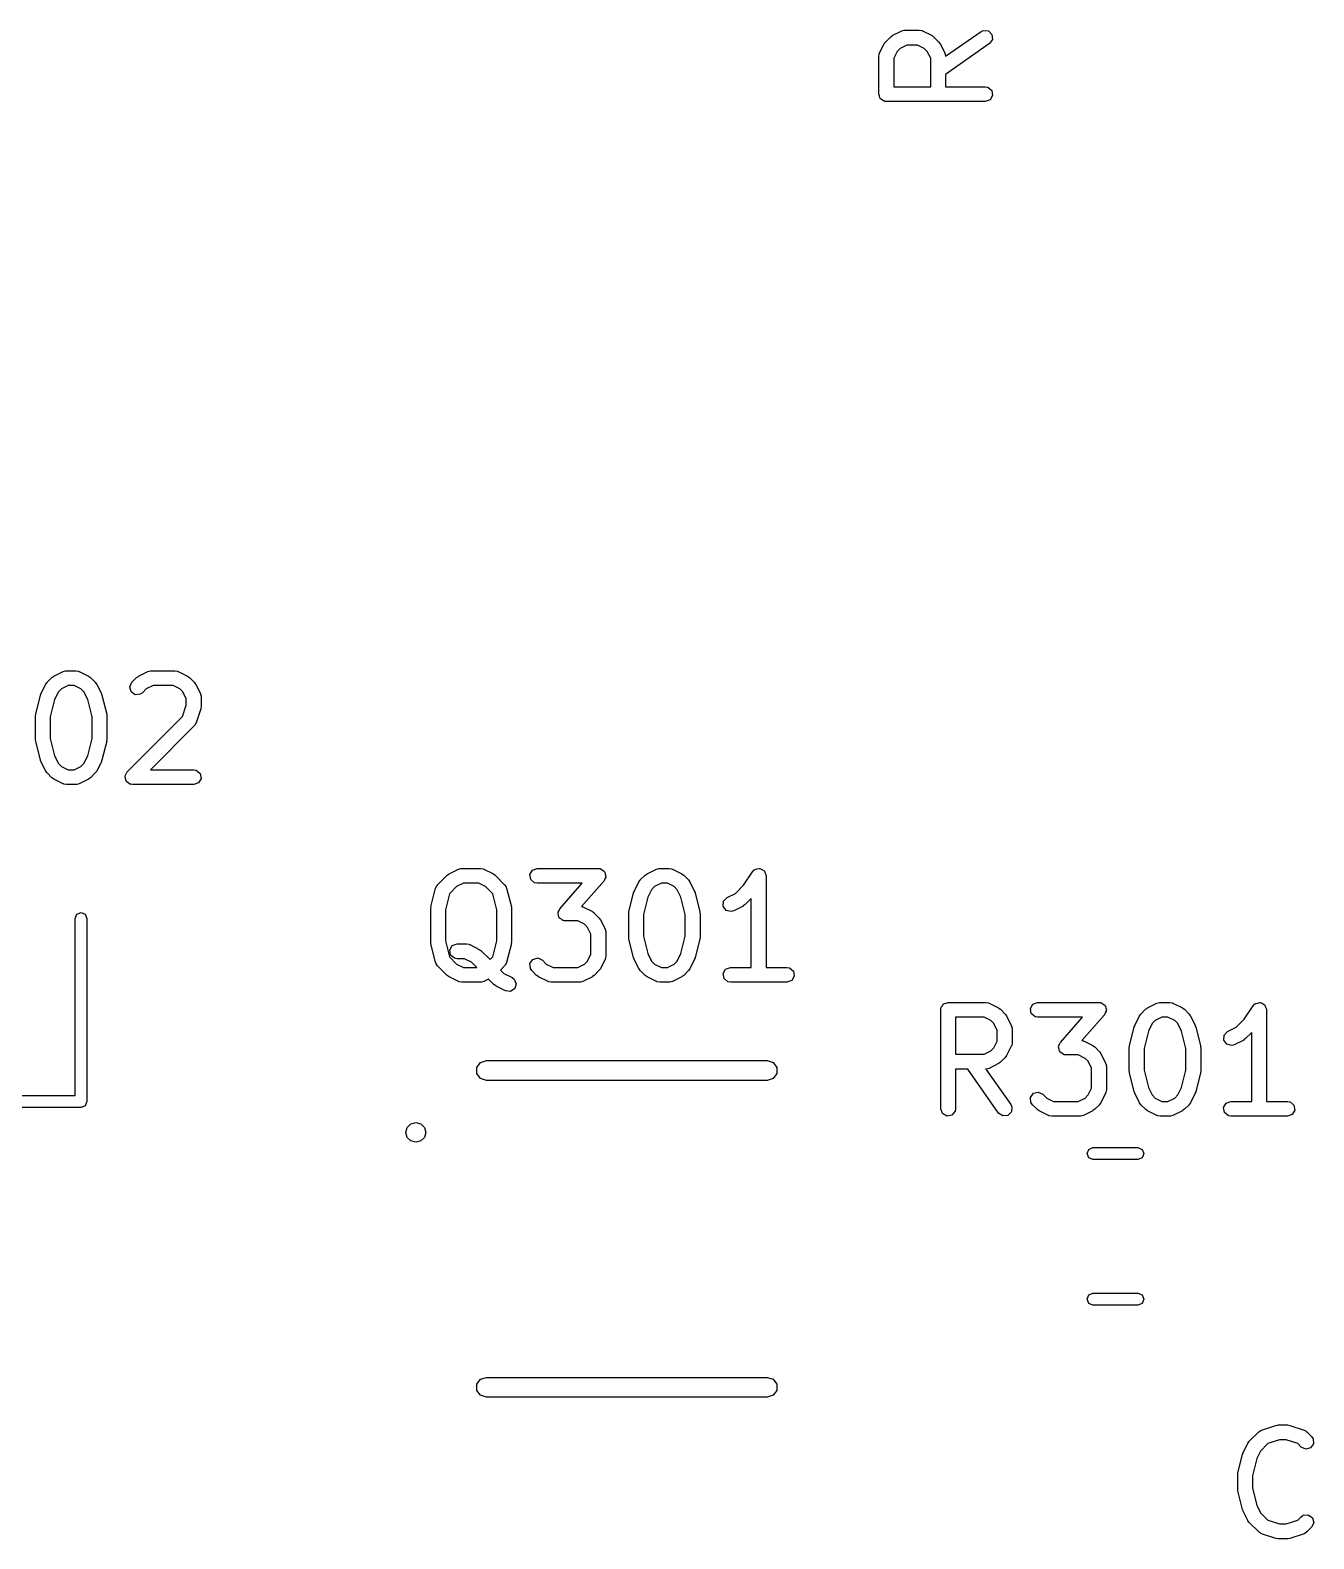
# Model space of a CAD drawing. Extents: x 106.7 to 191.3, y -141.1 to -57.8.
# Drawn here: x 135.25 to 148.22, y -121.8 to -106.56 of the extents above; entities that cross this region are included whole.
import ezdxf

# ---------------------------------------------------------------- set-up
doc = ezdxf.new("R2010")
doc.units = 0
doc.layers.add('BLACK', color=7, linetype='CONTINUOUS')

msp = doc.modelspace()

# ---------------------------------------------------------------- linework, layer by layer
at = {"layer": 'BLACK', "linetype": 'CONTINUOUS'}
for p, q in [((143.879, -106.692), (143.893, -106.674)), ((143.893, -106.673), (143.941, -106.625)), ((143.893, -106.674), (143.893, -106.673)), ((143.941, -106.625), (143.959, -106.612)), ((143.959, -106.612), (143.96, -106.611)), ((143.96, -106.611), (144.056, -106.564)), ((144.056, -106.564), (144.081, -106.556)), ((144.081, -106.556), (144.085, -106.557)), ((144.085, -106.557), (144.089, -106.556)), ((144.089, -106.556), (144.232, -106.556)), ((144.232, -106.556), (144.258, -106.56)), ((144.258, -106.56), (144.261, -106.563)), ((144.261, -106.563), (144.266, -106.564)), ((144.266, -106.564), (144.361, -106.611)), ((144.361, -106.611), (144.379, -106.625)), ((144.379, -106.625), (144.38, -106.625)), ((144.38, -106.625), (144.428, -106.673)), ((144.428, -106.673), (144.441, -106.691)), ((144.497, -106.82), (144.856, -106.569)), ((144.856, -106.569), (144.879, -106.558)), ((144.879, -106.558), (144.93, -106.563)), ((144.93, -106.563), (144.967, -106.599)), ((144.971, -106.65), (144.942, -106.692)), ((144.967, -106.599), (144.971, -106.65)), ((143.824, -106.821), (143.828, -106.795)), ((143.824, -107.202), (143.824, -106.821)), ((143.828, -106.795), (143.831, -106.792)), ((143.831, -106.792), (143.832, -106.788)), ((143.832, -106.788), (143.879, -106.692)), ((144.008, -106.77), (143.974, -106.839)), ((143.974, -106.839), (143.974, -107.127)), ((144.038, -106.74), (144.008, -106.77)), ((144.107, -106.706), (144.038, -106.74)), ((144.214, -106.706), (144.107, -106.706)), ((144.283, -106.74), (144.214, -106.706)), ((144.313, -106.77), (144.283, -106.74)), ((144.348, -106.839), (144.313, -106.77)), ((144.348, -107.127), (144.348, -106.839)), ((144.441, -106.691), (144.442, -106.692)), ((144.442, -106.692), (144.49, -106.788)), ((144.49, -106.788), (144.497, -106.813)), ((144.497, -106.813), (144.496, -106.817)), ((144.496, -106.817), (144.497, -106.82)), ((144.942, -106.692), (144.498, -107.003)), ((143.974, -107.127), (144.348, -107.127)), ((144.498, -107.003), (144.498, -107.127)), ((144.498, -107.127), (144.899, -107.127)), ((144.899, -107.127), (144.924, -107.132)), ((144.924, -107.132), (144.964, -107.165)), ((143.83, -107.22), (143.824, -107.202)), ((143.834, -107.24), (143.83, -107.22)), ((143.839, -107.244), (143.834, -107.24)), ((143.841, -107.25), (143.839, -107.244)), ((143.858, -107.26), (143.841, -107.25)), ((143.873, -107.273), (143.858, -107.26)), ((143.883, -107.274), (143.873, -107.273)), ((143.886, -107.276), (143.883, -107.274)), ((143.889, -107.275), (143.886, -107.276)), ((143.899, -107.277), (143.889, -107.275)), ((144.899, -107.277), (143.899, -107.277)), ((144.947, -107.26), (144.899, -107.277)), ((144.973, -107.215), (144.947, -107.26)), ((144.964, -107.165), (144.973, -107.215)), ((135.469, -113.097), (135.488, -113.084)), ((135.488, -113.084), (135.489, -113.083)), ((135.489, -113.083), (135.584, -113.035)), ((135.584, -113.035), (135.609, -113.028)), ((135.609, -113.028), (135.613, -113.029)), ((135.613, -113.029), (135.617, -113.027)), ((135.617, -113.027), (135.713, -113.027)), ((135.713, -113.027), (135.738, -113.032)), ((135.738, -113.032), (135.742, -113.035)), ((135.742, -113.035), (135.746, -113.035)), ((135.746, -113.035), (135.841, -113.083)), ((135.841, -113.083), (135.86, -113.096)), ((136.326, -113.097), (136.345, -113.084)), ((136.345, -113.084), (136.346, -113.083)), ((136.346, -113.083), (136.441, -113.035)), ((136.441, -113.035), (136.466, -113.028)), ((136.466, -113.028), (136.47, -113.029)), ((136.47, -113.029), (136.475, -113.027)), ((136.475, -113.027), (136.713, -113.027)), ((136.713, -113.027), (136.738, -113.032)), ((136.738, -113.032), (136.742, -113.035)), ((136.742, -113.035), (136.746, -113.035)), ((136.746, -113.035), (136.841, -113.083)), ((136.841, -113.083), (136.86, -113.096)), ((135.36, -113.259), (135.408, -113.164)), ((135.408, -113.164), (135.421, -113.146)), ((135.421, -113.146), (135.422, -113.144)), ((135.422, -113.144), (135.469, -113.097)), ((135.567, -113.211), (135.536, -113.242)), ((135.635, -113.177), (135.567, -113.211)), ((135.695, -113.177), (135.635, -113.177)), ((135.764, -113.211), (135.695, -113.177)), ((135.794, -113.242), (135.764, -113.211)), ((135.86, -113.096), (135.861, -113.097)), ((135.861, -113.097), (135.909, -113.144)), ((135.909, -113.144), (135.921, -113.163)), ((135.921, -113.163), (135.923, -113.164)), ((135.923, -113.164), (135.97, -113.259)), ((136.257, -113.191), (136.279, -113.144)), ((136.27, -113.24), (136.257, -113.191)), ((136.312, -113.27), (136.27, -113.24)), ((136.279, -113.144), (136.326, -113.097)), ((136.424, -113.211), (136.385, -113.25)), ((136.492, -113.177), (136.424, -113.211)), ((136.695, -113.177), (136.492, -113.177)), ((136.764, -113.211), (136.695, -113.177)), ((136.794, -113.242), (136.764, -113.211)), ((136.86, -113.096), (136.861, -113.097)), ((136.861, -113.097), (136.909, -113.144)), ((136.909, -113.144), (136.921, -113.163)), ((136.921, -113.163), (136.923, -113.164)), ((136.923, -113.164), (136.97, -113.259)), ((135.307, -113.465), (135.354, -113.275)), ((135.354, -113.275), (135.36, -113.263)), ((135.36, -113.263), (135.36, -113.259)), ((135.498, -113.319), (135.454, -113.492)), ((135.536, -113.242), (135.498, -113.319)), ((135.832, -113.319), (135.794, -113.242)), ((135.876, -113.492), (135.832, -113.319)), ((135.97, -113.259), (135.974, -113.272)), ((135.974, -113.272), (135.976, -113.275)), ((135.976, -113.275), (136.024, -113.465)), ((136.363, -113.265), (136.312, -113.27)), ((136.385, -113.25), (136.363, -113.265)), ((136.79, -113.49), (136.828, -113.376)), ((136.828, -113.31), (136.794, -113.242)), ((136.828, -113.376), (136.828, -113.31)), ((136.97, -113.259), (136.978, -113.284)), ((136.978, -113.388), (136.974, -113.41)), ((136.978, -113.284), (136.977, -113.288)), ((136.977, -113.288), (136.978, -113.293)), ((136.978, -113.293), (136.978, -113.388)), ((135.304, -113.483), (135.307, -113.468)), ((135.304, -113.721), (135.304, -113.483)), ((135.307, -113.468), (135.307, -113.465)), ((135.454, -113.492), (135.454, -113.712)), ((135.876, -113.712), (135.876, -113.492)), ((136.024, -113.465), (136.025, -113.48)), ((136.025, -113.48), (136.026, -113.483)), ((136.026, -113.483), (136.026, -113.721)), ((136.231, -114.049), (136.79, -113.49)), ((136.974, -113.412), (136.927, -113.555)), ((136.974, -113.41), (136.974, -113.412)), ((136.909, -113.584), (136.465, -114.027)), ((136.911, -113.58), (136.909, -113.584)), ((136.914, -113.577), (136.911, -113.58)), ((136.927, -113.555), (136.914, -113.577)), ((135.306, -113.725), (135.304, -113.721)), ((135.307, -113.739), (135.306, -113.725)), ((135.354, -113.93), (135.307, -113.739)), ((135.454, -113.712), (135.498, -113.886)), ((135.832, -113.886), (135.876, -113.712)), ((136.024, -113.739), (135.976, -113.93)), ((136.026, -113.721), (136.023, -113.736)), ((136.023, -113.736), (136.024, -113.739)), ((135.356, -113.933), (135.354, -113.93)), ((135.36, -113.945), (135.356, -113.933)), ((135.408, -114.041), (135.36, -113.945)), ((135.498, -113.886), (135.536, -113.963)), ((135.536, -113.963), (135.567, -113.993)), ((135.567, -113.993), (135.635, -114.027)), ((135.695, -114.027), (135.764, -113.993)), ((135.764, -113.993), (135.794, -113.963)), ((135.794, -113.963), (135.832, -113.886)), ((135.97, -113.945), (135.923, -114.041)), ((135.971, -113.942), (135.97, -113.945)), ((135.976, -113.93), (135.971, -113.942)), ((135.409, -114.042), (135.408, -114.041)), ((135.422, -114.06), (135.409, -114.042)), ((135.469, -114.108), (135.422, -114.06)), ((135.471, -114.108), (135.469, -114.108)), ((135.489, -114.122), (135.471, -114.108)), ((135.584, -114.169), (135.489, -114.122)), ((135.635, -114.027), (135.695, -114.027)), ((135.841, -114.122), (135.746, -114.169)), ((135.843, -114.12), (135.841, -114.122)), ((135.861, -114.108), (135.843, -114.12)), ((135.909, -114.06), (135.861, -114.108)), ((135.923, -114.041), (135.909, -114.059)), ((135.909, -114.059), (135.909, -114.06)), ((136.209, -114.096), (136.211, -114.093)), ((136.215, -114.117), (136.209, -114.096)), ((136.21, -114.089), (136.222, -114.07)), ((136.211, -114.093), (136.21, -114.089)), ((136.219, -114.14), (136.215, -114.117)), ((136.222, -114.142), (136.219, -114.14)), ((136.222, -114.07), (136.231, -114.049)), ((136.223, -114.145), (136.222, -114.142)), ((136.241, -114.158), (136.223, -114.145)), ((136.465, -114.027), (136.903, -114.027)), ((136.903, -114.027), (136.929, -114.032)), ((136.929, -114.032), (136.968, -114.065)), ((136.977, -114.115), (136.951, -114.16)), ((136.968, -114.065), (136.977, -114.115)), ((135.588, -114.17), (135.584, -114.169)), ((135.592, -114.173), (135.588, -114.17)), ((135.617, -114.177), (135.592, -114.173)), ((135.713, -114.177), (135.617, -114.177)), ((135.717, -114.176), (135.713, -114.177)), ((135.721, -114.177), (135.717, -114.176)), ((135.746, -114.169), (135.721, -114.177)), ((136.258, -114.173), (136.241, -114.158)), ((136.263, -114.174), (136.258, -114.173)), ((136.265, -114.175), (136.263, -114.174)), ((136.268, -114.174), (136.265, -114.175)), ((136.284, -114.177), (136.268, -114.174)), ((136.903, -114.177), (136.284, -114.177)), ((136.951, -114.16), (136.903, -114.177)), ((139.482, -115.08), (139.577, -115.032)), ((139.577, -115.032), (139.602, -115.025)), ((139.602, -115.025), (139.606, -115.026)), ((139.606, -115.026), (139.61, -115.024)), ((139.61, -115.024), (139.801, -115.024)), ((139.801, -115.024), (139.826, -115.029)), ((139.826, -115.029), (139.83, -115.032)), ((139.83, -115.032), (139.834, -115.032)), ((139.834, -115.032), (139.93, -115.08)), ((140.298, -115.086), (140.324, -115.042)), ((140.324, -115.042), (140.372, -115.024)), ((140.372, -115.024), (140.991, -115.024)), ((140.991, -115.024), (141.002, -115.026)), ((141.002, -115.026), (141.006, -115.026)), ((141.006, -115.026), (141.008, -115.027)), ((141.008, -115.027), (141.017, -115.029)), ((141.017, -115.029), (141.032, -115.042)), ((141.032, -115.042), (141.05, -115.052)), ((141.05, -115.052), (141.052, -115.058)), ((141.052, -115.058), (141.056, -115.062)), ((141.056, -115.062), (141.06, -115.082)), ((141.482, -115.08), (141.577, -115.032)), ((141.577, -115.032), (141.602, -115.025)), ((141.602, -115.025), (141.606, -115.026)), ((141.606, -115.026), (141.61, -115.024)), ((141.61, -115.024), (141.706, -115.024)), ((141.706, -115.024), (141.731, -115.029)), ((141.731, -115.029), (141.735, -115.032)), ((141.735, -115.032), (141.739, -115.032)), ((141.739, -115.032), (141.834, -115.08)), ((142.457, -115.194), (142.548, -115.058)), ((142.548, -115.058), (142.566, -115.039)), ((142.566, -115.039), (142.57, -115.038)), ((142.57, -115.038), (142.573, -115.034)), ((142.573, -115.034), (142.594, -115.03)), ((142.594, -115.03), (142.615, -115.024)), ((142.615, -115.024), (142.619, -115.026)), ((142.619, -115.026), (142.623, -115.025)), ((142.623, -115.025), (142.642, -115.036)), ((142.642, -115.036), (142.662, -115.045)), ((142.662, -115.045), (142.664, -115.049)), ((142.664, -115.049), (142.668, -115.051)), ((142.668, -115.051), (142.675, -115.071)), ((139.347, -115.224), (139.358, -115.2)), ((139.358, -115.2), (139.364, -115.196)), ((139.364, -115.196), (139.367, -115.189)), ((139.367, -115.189), (139.462, -115.094)), ((139.462, -115.094), (139.48, -115.081)), ((139.48, -115.081), (139.482, -115.08)), ((139.559, -115.208), (139.488, -115.28)), ((139.628, -115.174), (139.559, -115.208)), ((139.783, -115.174), (139.628, -115.174)), ((139.852, -115.208), (139.783, -115.174)), ((139.924, -115.28), (139.852, -115.208)), ((139.93, -115.08), (139.948, -115.093)), ((139.948, -115.093), (139.949, -115.094)), ((139.949, -115.094), (140.044, -115.189)), ((140.044, -115.189), (140.059, -115.21)), ((140.059, -115.21), (140.06, -115.218)), ((140.06, -115.218), (140.064, -115.224)), ((140.307, -115.137), (140.298, -115.086)), ((140.347, -115.17), (140.307, -115.137)), ((140.372, -115.174), (140.347, -115.17)), ((140.826, -115.174), (140.372, -115.174)), ((140.601, -115.431), (140.826, -115.174)), ((141.048, -115.149), (140.82, -115.409)), ((141.055, -115.13), (141.048, -115.149)), ((141.065, -115.112), (141.055, -115.13)), ((141.06, -115.082), (141.066, -115.101)), ((141.066, -115.101), (141.064, -115.106)), ((141.064, -115.106), (141.065, -115.112)), ((141.353, -115.256), (141.4, -115.161)), ((141.4, -115.161), (141.414, -115.143)), ((141.414, -115.141), (141.462, -115.094)), ((141.414, -115.143), (141.414, -115.141)), ((141.462, -115.094), (141.48, -115.081)), ((141.48, -115.081), (141.482, -115.08)), ((141.559, -115.208), (141.529, -115.239)), ((141.628, -115.174), (141.559, -115.208)), ((141.688, -115.174), (141.628, -115.174)), ((141.756, -115.208), (141.688, -115.174)), ((141.787, -115.239), (141.756, -115.208)), ((141.834, -115.08), (141.852, -115.093)), ((141.852, -115.093), (141.854, -115.094)), ((141.854, -115.094), (141.901, -115.141)), ((141.901, -115.141), (141.914, -115.16)), ((141.914, -115.16), (141.915, -115.161)), ((141.915, -115.161), (141.963, -115.256)), ((142.375, -115.276), (142.457, -115.194)), ((142.675, -115.071), (142.685, -115.091)), ((142.685, -115.091), (142.684, -115.095)), ((142.684, -115.095), (142.685, -115.099)), ((142.685, -115.099), (142.685, -116.024)), ((139.299, -115.414), (139.347, -115.224)), ((139.488, -115.28), (139.447, -115.442)), ((139.964, -115.442), (139.924, -115.28)), ((140.064, -115.224), (140.112, -115.414)), ((141.299, -115.462), (141.347, -115.272)), ((141.347, -115.272), (141.352, -115.26)), ((141.352, -115.26), (141.353, -115.256)), ((141.491, -115.316), (141.447, -115.489)), ((141.529, -115.239), (141.491, -115.316)), ((141.825, -115.316), (141.787, -115.239)), ((141.869, -115.489), (141.825, -115.316)), ((141.963, -115.256), (141.967, -115.269)), ((141.967, -115.269), (141.969, -115.272)), ((141.969, -115.272), (142.016, -115.462)), ((142.253, -115.406), (142.256, -115.355)), ((142.256, -115.355), (142.291, -115.318)), ((142.291, -115.318), (142.375, -115.276)), ((142.535, -115.328), (142.473, -115.39)), ((142.535, -116.024), (142.535, -115.328)), ((135.705, -115.53), (135.723, -115.488)), ((135.723, -115.488), (135.765, -115.47)), ((135.765, -115.47), (135.808, -115.488)), ((135.808, -115.488), (135.825, -115.53)), ((139.297, -115.433), (139.3, -115.418)), ((139.297, -115.766), (139.297, -115.433)), ((139.3, -115.418), (139.299, -115.414)), ((139.447, -115.442), (139.447, -115.757)), ((139.964, -115.757), (139.964, -115.442)), ((140.112, -115.414), (140.113, -115.429)), ((140.113, -115.429), (140.114, -115.433)), ((140.114, -115.433), (140.114, -115.766)), ((140.583, -115.479), (140.585, -115.473)), ((140.589, -115.498), (140.583, -115.479)), ((140.584, -115.467), (140.594, -115.45)), ((140.585, -115.473), (140.584, -115.467)), ((140.593, -115.518), (140.589, -115.498)), ((140.598, -115.522), (140.593, -115.518)), ((140.594, -115.45), (140.601, -115.431)), ((140.599, -115.527), (140.598, -115.522)), ((140.82, -115.409), (140.826, -115.41)), ((140.826, -115.41), (140.83, -115.413)), ((140.83, -115.413), (140.834, -115.413)), ((140.834, -115.413), (140.93, -115.461)), ((140.93, -115.461), (140.948, -115.474)), ((140.948, -115.474), (140.949, -115.475)), ((140.949, -115.475), (140.997, -115.522)), ((140.997, -115.522), (141.01, -115.541)), ((141.297, -115.48), (141.3, -115.465)), ((141.297, -115.718), (141.297, -115.48)), ((141.3, -115.465), (141.299, -115.462)), ((141.447, -115.489), (141.447, -115.709)), ((141.869, -115.709), (141.869, -115.489)), ((142.016, -115.462), (142.017, -115.477)), ((142.017, -115.477), (142.019, -115.48)), ((142.019, -115.48), (142.019, -115.718)), ((142.283, -115.448), (142.253, -115.406)), ((142.333, -115.459), (142.283, -115.448)), ((142.358, -115.452), (142.333, -115.459)), ((142.453, -115.404), (142.358, -115.452)), ((142.454, -115.403), (142.453, -115.404)), ((142.473, -115.39), (142.454, -115.403)), ((135.705, -117.32), (135.705, -115.53)), ((135.825, -115.53), (135.825, -117.38)), ((140.617, -115.538), (140.599, -115.527)), ((140.632, -115.551), (140.617, -115.538)), ((140.641, -115.552), (140.632, -115.551)), ((140.643, -115.554), (140.641, -115.552)), ((140.647, -115.553), (140.643, -115.554)), ((140.658, -115.555), (140.647, -115.553)), ((140.783, -115.555), (140.658, -115.555)), ((140.852, -115.589), (140.783, -115.555)), ((140.882, -115.62), (140.852, -115.589)), ((140.916, -115.688), (140.882, -115.62)), ((141.01, -115.541), (141.011, -115.542)), ((141.011, -115.542), (141.058, -115.637)), ((141.058, -115.637), (141.066, -115.662)), ((141.066, -115.662), (141.065, -115.666)), ((141.065, -115.666), (141.066, -115.671)), ((141.066, -115.671), (141.066, -115.909)), ((139.298, -115.769), (139.297, -115.766)), ((139.299, -115.784), (139.298, -115.769)), ((139.347, -115.975), (139.299, -115.784)), ((139.447, -115.757), (139.488, -115.918)), ((139.489, -115.848), (139.514, -115.804)), ((139.514, -115.804), (139.563, -115.786)), ((139.563, -115.786), (139.658, -115.786)), ((139.658, -115.786), (139.684, -115.791)), ((139.684, -115.791), (139.687, -115.794)), ((139.687, -115.794), (139.691, -115.794)), ((139.691, -115.794), (139.787, -115.842)), ((139.924, -115.918), (139.964, -115.757)), ((140.112, -115.784), (140.064, -115.975)), ((140.114, -115.766), (140.111, -115.781)), ((140.111, -115.781), (140.112, -115.784)), ((140.916, -115.891), (140.916, -115.688)), ((141.298, -115.722), (141.297, -115.718)), ((141.299, -115.736), (141.298, -115.722)), ((141.347, -115.927), (141.299, -115.736)), ((141.447, -115.709), (141.491, -115.883)), ((141.825, -115.883), (141.869, -115.709)), ((142.016, -115.736), (141.969, -115.927)), ((142.019, -115.718), (142.016, -115.733)), ((142.016, -115.733), (142.016, -115.736)), ((139.351, -115.981), (139.347, -115.975)), ((139.352, -115.988), (139.351, -115.981)), ((139.488, -115.918), (139.559, -115.99)), ((139.498, -115.899), (139.489, -115.848)), ((139.537, -115.932), (139.498, -115.899)), ((139.563, -115.936), (139.537, -115.932)), ((139.64, -115.936), (139.563, -115.936)), ((139.709, -115.97), (139.64, -115.936)), ((139.763, -116.024), (139.709, -115.97)), ((139.787, -115.842), (139.805, -115.855)), ((139.805, -115.855), (139.806, -115.856)), ((139.806, -115.856), (139.896, -115.946)), ((139.896, -115.946), (139.924, -115.918)), ((140.064, -115.975), (140.053, -115.998)), ((140.3, -115.985), (140.329, -115.943)), ((140.329, -115.943), (140.379, -115.929)), ((140.379, -115.929), (140.425, -115.951)), ((140.425, -115.951), (140.464, -115.99)), ((140.852, -115.99), (140.882, -115.96)), ((140.882, -115.96), (140.916, -115.891)), ((141.058, -115.942), (141.011, -116.038)), ((141.059, -115.938), (141.058, -115.942)), ((141.062, -115.934), (141.059, -115.938)), ((141.066, -115.909), (141.062, -115.934)), ((141.349, -115.93), (141.347, -115.927)), ((141.353, -115.942), (141.349, -115.93)), ((141.4, -116.038), (141.353, -115.942)), ((141.491, -115.883), (141.529, -115.96)), ((141.529, -115.96), (141.559, -115.99)), ((141.756, -115.99), (141.787, -115.96)), ((141.787, -115.96), (141.825, -115.883)), ((141.963, -115.942), (141.915, -116.038)), ((141.969, -115.927), (141.963, -115.939)), ((141.963, -115.939), (141.963, -115.942)), ((139.367, -116.009), (139.352, -115.988)), ((139.462, -116.105), (139.367, -116.009)), ((139.464, -116.105), (139.462, -116.105)), ((139.482, -116.119), (139.464, -116.105)), ((139.577, -116.166), (139.482, -116.119)), ((139.559, -115.99), (139.628, -116.024)), ((139.628, -116.024), (139.763, -116.024)), ((140.044, -116.009), (140.002, -116.052)), ((140.002, -116.052), (140.036, -116.085)), ((140.036, -116.085), (140.12, -116.127)), ((140.047, -116.003), (140.044, -116.009)), ((140.053, -115.998), (140.047, -116.003)), ((140.12, -116.127), (140.141, -116.143)), ((140.304, -116.036), (140.3, -115.985)), ((140.319, -116.057), (140.304, -116.036)), ((140.367, -116.105), (140.319, -116.057)), ((140.368, -116.105), (140.367, -116.105)), ((140.386, -116.119), (140.368, -116.105)), ((140.482, -116.166), (140.386, -116.119)), ((140.464, -115.99), (140.533, -116.024)), ((140.533, -116.024), (140.783, -116.024)), ((140.783, -116.024), (140.852, -115.99)), ((140.93, -116.119), (140.834, -116.166)), ((140.931, -116.117), (140.93, -116.119)), ((140.949, -116.105), (140.931, -116.117)), ((140.997, -116.057), (140.949, -116.105)), ((141.011, -116.038), (140.997, -116.056)), ((140.997, -116.056), (140.997, -116.057)), ((141.402, -116.039), (141.4, -116.038)), ((141.414, -116.057), (141.402, -116.039)), ((141.462, -116.105), (141.414, -116.057)), ((141.463, -116.105), (141.462, -116.105)), ((141.482, -116.119), (141.463, -116.105)), ((141.577, -116.166), (141.482, -116.119)), ((141.559, -115.99), (141.628, -116.024)), ((141.628, -116.024), (141.688, -116.024)), ((141.688, -116.024), (141.756, -115.99)), ((141.834, -116.119), (141.739, -116.166)), ((141.835, -116.117), (141.834, -116.119)), ((141.854, -116.105), (141.835, -116.117)), ((141.901, -116.057), (141.854, -116.105)), ((141.902, -116.056), (141.901, -116.057)), ((141.915, -116.038), (141.902, -116.056)), ((142.251, -116.086), (142.276, -116.042)), ((142.26, -116.137), (142.251, -116.086)), ((142.276, -116.042), (142.325, -116.024)), ((142.325, -116.024), (142.535, -116.024)), ((142.685, -116.024), (142.896, -116.024)), ((142.896, -116.024), (142.922, -116.029)), ((142.922, -116.029), (142.961, -116.062)), ((142.97, -116.112), (142.944, -116.157)), ((142.961, -116.062), (142.97, -116.112)), ((139.581, -116.167), (139.577, -116.166)), ((139.585, -116.17), (139.581, -116.167)), ((139.61, -116.174), (139.585, -116.17)), ((139.801, -116.174), (139.61, -116.174)), ((139.805, -116.173), (139.801, -116.174)), ((139.809, -116.174), (139.805, -116.173)), ((139.834, -116.166), (139.809, -116.174)), ((139.881, -116.143), (139.834, -116.166)), ((139.938, -116.2), (139.881, -116.143)), ((139.94, -116.201), (139.938, -116.2)), ((139.958, -116.214), (139.94, -116.201)), ((140.053, -116.262), (139.958, -116.214)), ((140.104, -116.267), (140.053, -116.262)), ((140.147, -116.239), (140.104, -116.267)), ((140.141, -116.143), (140.161, -116.19)), ((140.161, -116.19), (140.147, -116.239)), ((140.486, -116.167), (140.482, -116.166)), ((140.489, -116.17), (140.486, -116.167)), ((140.515, -116.174), (140.489, -116.17)), ((140.801, -116.174), (140.515, -116.174)), ((140.805, -116.173), (140.801, -116.174)), ((140.809, -116.174), (140.805, -116.173)), ((140.834, -116.166), (140.809, -116.174)), ((141.581, -116.167), (141.577, -116.166)), ((141.585, -116.17), (141.581, -116.167)), ((141.61, -116.174), (141.585, -116.17)), ((141.706, -116.174), (141.61, -116.174)), ((141.71, -116.173), (141.706, -116.174)), ((141.714, -116.174), (141.71, -116.173)), ((141.739, -116.166), (141.714, -116.174)), ((142.299, -116.17), (142.26, -116.137)), ((142.325, -116.174), (142.299, -116.17)), ((142.896, -116.174), (142.325, -116.174)), ((142.944, -116.157), (142.896, -116.174)), ((144.45, -116.44), (144.451, -116.437)), ((144.45, -116.443), (144.45, -116.44)), ((144.451, -116.437), (144.453, -116.427)), ((144.453, -116.427), (144.466, -116.412)), ((144.466, -116.412), (144.475, -116.395)), ((144.475, -116.395), (144.482, -116.393)), ((144.482, -116.393), (144.486, -116.388)), ((144.486, -116.388), (144.505, -116.384)), ((144.505, -116.384), (144.524, -116.378)), ((144.524, -116.378), (144.905, -116.378)), ((144.905, -116.378), (144.93, -116.382)), ((144.93, -116.382), (144.934, -116.385)), ((144.934, -116.385), (144.938, -116.386)), ((144.938, -116.386), (145.033, -116.433)), ((145.033, -116.433), (145.051, -116.447)), ((145.355, -116.44), (145.38, -116.395)), ((145.363, -116.49), (145.355, -116.44)), ((145.38, -116.395), (145.428, -116.378)), ((145.428, -116.378), (146.047, -116.378)), ((146.047, -116.378), (146.059, -116.38)), ((146.059, -116.38), (146.062, -116.379)), ((146.062, -116.379), (146.065, -116.381)), ((146.065, -116.381), (146.073, -116.382)), ((146.073, -116.382), (146.089, -116.395)), ((146.089, -116.395), (146.106, -116.406)), ((146.106, -116.406), (146.108, -116.411)), ((146.108, -116.411), (146.112, -116.415)), ((146.112, -116.415), (146.116, -116.435)), ((146.116, -116.435), (146.122, -116.454)), ((146.518, -116.447), (146.537, -116.435)), ((146.537, -116.435), (146.538, -116.433)), ((146.538, -116.433), (146.633, -116.386)), ((146.633, -116.386), (146.658, -116.378)), ((146.658, -116.378), (146.662, -116.379)), ((146.662, -116.379), (146.666, -116.378)), ((146.666, -116.378), (146.762, -116.378)), ((146.762, -116.378), (146.787, -116.382)), ((146.787, -116.382), (146.791, -116.385)), ((146.791, -116.385), (146.795, -116.386)), ((146.795, -116.386), (146.89, -116.433)), ((146.89, -116.433), (146.909, -116.447)), ((147.513, -116.548), (147.604, -116.411)), ((147.604, -116.411), (147.622, -116.392)), ((147.622, -116.392), (147.626, -116.391)), ((147.626, -116.391), (147.629, -116.388)), ((147.629, -116.388), (147.65, -116.384)), ((147.65, -116.384), (147.671, -116.378)), ((147.671, -116.378), (147.675, -116.38)), ((147.675, -116.38), (147.68, -116.379)), ((147.68, -116.379), (147.698, -116.39)), ((147.698, -116.39), (147.718, -116.399)), ((147.718, -116.399), (147.72, -116.402)), ((147.72, -116.402), (147.724, -116.405)), ((147.724, -116.405), (147.731, -116.425)), ((147.731, -116.425), (147.741, -116.445)), ((144.449, -116.453), (144.45, -116.443)), ((144.449, -117.453), (144.449, -116.453)), ((144.887, -116.528), (144.599, -116.528)), ((144.599, -116.528), (144.599, -116.902)), ((144.955, -116.562), (144.887, -116.528)), ((144.986, -116.592), (144.955, -116.562)), ((145.02, -116.661), (144.986, -116.592)), ((145.051, -116.447), (145.053, -116.447)), ((145.053, -116.447), (145.1, -116.495)), ((145.1, -116.495), (145.113, -116.513)), ((145.113, -116.513), (145.115, -116.515)), ((145.115, -116.515), (145.162, -116.61)), ((145.403, -116.523), (145.363, -116.49)), ((145.428, -116.528), (145.403, -116.523)), ((145.882, -116.528), (145.428, -116.528)), ((145.658, -116.784), (145.882, -116.528)), ((146.104, -116.502), (145.876, -116.762)), ((146.111, -116.483), (146.104, -116.502)), ((146.121, -116.466), (146.111, -116.483)), ((146.122, -116.454), (146.12, -116.46)), ((146.12, -116.46), (146.121, -116.466)), ((146.409, -116.61), (146.457, -116.515)), ((146.457, -116.515), (146.47, -116.497)), ((146.47, -116.497), (146.471, -116.495)), ((146.471, -116.495), (146.518, -116.447)), ((146.585, -116.592), (146.547, -116.669)), ((146.616, -116.562), (146.585, -116.592)), ((146.684, -116.528), (146.616, -116.562)), ((146.744, -116.528), (146.684, -116.528)), ((146.813, -116.562), (146.744, -116.528)), ((146.843, -116.592), (146.813, -116.562)), ((146.881, -116.669), (146.843, -116.592)), ((146.909, -116.447), (146.91, -116.447)), ((146.91, -116.447), (146.958, -116.495)), ((146.958, -116.495), (146.97, -116.513)), ((146.97, -116.513), (146.972, -116.515)), ((146.972, -116.515), (147.019, -116.61)), ((147.432, -116.629), (147.513, -116.548)), ((147.741, -116.445), (147.74, -116.449)), ((147.74, -116.449), (147.741, -116.453)), ((147.741, -116.453), (147.741, -117.378)), ((145.02, -116.768), (145.02, -116.661)), ((145.162, -116.61), (145.17, -116.635)), ((145.17, -116.635), (145.169, -116.639)), ((145.169, -116.639), (145.17, -116.643)), ((145.17, -116.643), (145.17, -116.786)), ((146.356, -116.816), (146.403, -116.625)), ((146.403, -116.625), (146.409, -116.613)), ((146.409, -116.613), (146.409, -116.61)), ((146.547, -116.669), (146.503, -116.843)), ((146.925, -116.843), (146.881, -116.669)), ((147.019, -116.61), (147.023, -116.622)), ((147.023, -116.622), (147.025, -116.625)), ((147.025, -116.625), (147.073, -116.816)), ((147.309, -116.76), (147.312, -116.709)), ((147.312, -116.709), (147.347, -116.671)), ((147.347, -116.671), (147.432, -116.629)), ((147.529, -116.744), (147.511, -116.757)), ((147.591, -116.682), (147.529, -116.744)), ((147.591, -117.378), (147.591, -116.682)), ((144.887, -116.902), (144.955, -116.867)), ((144.955, -116.867), (144.986, -116.837)), ((144.986, -116.837), (145.02, -116.768)), ((145.162, -116.82), (145.115, -116.915)), ((145.163, -116.815), (145.162, -116.82)), ((145.166, -116.812), (145.163, -116.815)), ((145.17, -116.786), (145.166, -116.812)), ((145.639, -116.832), (145.641, -116.827)), ((145.646, -116.851), (145.639, -116.832)), ((145.64, -116.821), (145.65, -116.803)), ((145.641, -116.827), (145.64, -116.821)), ((145.649, -116.871), (145.646, -116.851)), ((145.654, -116.875), (145.649, -116.871)), ((145.65, -116.803), (145.658, -116.784)), ((145.656, -116.881), (145.654, -116.875)), ((145.673, -116.891), (145.656, -116.881)), ((145.688, -116.904), (145.673, -116.891)), ((145.876, -116.762), (145.883, -116.763)), ((145.883, -116.763), (145.886, -116.766)), ((145.886, -116.766), (145.89, -116.767)), ((145.89, -116.767), (145.986, -116.814)), ((145.986, -116.814), (146.004, -116.828)), ((146.004, -116.828), (146.005, -116.828)), ((146.005, -116.828), (146.053, -116.876)), ((146.053, -116.876), (146.066, -116.894)), ((146.066, -116.894), (146.067, -116.895)), ((146.067, -116.895), (146.115, -116.991)), ((146.353, -116.834), (146.356, -116.819)), ((146.353, -117.072), (146.353, -116.834)), ((146.356, -116.819), (146.356, -116.816)), ((146.503, -116.843), (146.503, -117.063)), ((146.925, -117.063), (146.925, -116.843)), ((147.073, -116.816), (147.074, -116.831)), ((147.074, -116.831), (147.075, -116.834)), ((147.075, -116.834), (147.075, -117.072)), ((147.339, -116.801), (147.309, -116.76)), ((147.389, -116.813), (147.339, -116.801)), ((147.414, -116.806), (147.389, -116.813)), ((147.51, -116.758), (147.414, -116.806)), ((147.511, -116.757), (147.51, -116.758)), ((139.764, -117.035), (139.8, -116.985)), ((139.764, -117.097), (139.764, -117.035)), ((139.8, -116.985), (139.859, -116.966)), ((139.859, -116.966), (142.697, -116.966)), ((142.697, -116.966), (142.756, -116.985)), ((142.756, -116.985), (142.792, -117.035)), ((142.792, -117.035), (142.792, -117.097)), ((144.599, -116.902), (144.887, -116.902)), ((144.909, -117.05), (144.906, -117.051)), ((144.913, -117.051), (144.909, -117.05)), ((144.938, -117.044), (144.913, -117.051)), ((145.033, -116.996), (144.938, -117.044)), ((145.034, -116.995), (145.033, -116.996)), ((145.053, -116.982), (145.034, -116.995)), ((145.1, -116.934), (145.053, -116.982)), ((145.101, -116.933), (145.1, -116.934)), ((145.115, -116.915), (145.101, -116.933)), ((145.697, -116.906), (145.688, -116.904)), ((145.7, -116.907), (145.697, -116.906)), ((145.703, -116.907), (145.7, -116.907)), ((145.714, -116.909), (145.703, -116.907)), ((145.839, -116.909), (145.714, -116.909)), ((145.908, -116.943), (145.839, -116.909)), ((145.938, -116.973), (145.908, -116.943)), ((145.972, -117.042), (145.938, -116.973)), ((145.972, -117.245), (145.972, -117.042)), ((146.115, -116.991), (146.122, -117.016)), ((146.122, -117.016), (146.121, -117.02)), ((146.121, -117.02), (146.122, -117.024)), ((146.122, -117.024), (146.122, -117.262)), ((139.8, -117.147), (139.764, -117.097)), ((139.859, -117.166), (139.8, -117.147)), ((142.697, -117.166), (139.859, -117.166)), ((142.756, -117.147), (142.697, -117.166)), ((142.792, -117.097), (142.756, -117.147)), ((144.723, -117.052), (144.599, -117.052)), ((144.599, -117.052), (144.599, -117.453)), ((145.034, -117.496), (144.723, -117.052)), ((144.906, -117.051), (145.156, -117.41)), ((146.355, -117.075), (146.353, -117.072)), ((146.356, -117.09), (146.355, -117.075)), ((146.403, -117.281), (146.356, -117.09)), ((146.503, -117.063), (146.547, -117.236)), ((146.881, -117.236), (146.925, -117.063)), ((147.073, -117.09), (147.025, -117.281)), ((147.075, -117.072), (147.072, -117.087)), ((147.072, -117.087), (147.073, -117.09)), ((134.625, -117.32), (135.705, -117.32)), ((145.356, -117.338), (145.385, -117.296)), ((145.36, -117.389), (145.356, -117.338)), ((145.385, -117.296), (145.435, -117.283)), ((145.435, -117.283), (145.481, -117.305)), ((145.481, -117.305), (145.52, -117.344)), ((145.52, -117.344), (145.589, -117.378)), ((145.839, -117.378), (145.908, -117.344)), ((145.908, -117.344), (145.938, -117.313)), ((145.938, -117.313), (145.972, -117.245)), ((146.115, -117.296), (146.067, -117.391)), ((146.118, -117.288), (146.115, -117.291)), ((146.115, -117.291), (146.115, -117.296)), ((146.122, -117.262), (146.118, -117.288)), ((146.405, -117.283), (146.403, -117.281)), ((146.409, -117.296), (146.405, -117.283)), ((146.457, -117.391), (146.409, -117.296)), ((146.547, -117.236), (146.585, -117.313)), ((146.585, -117.313), (146.616, -117.344)), ((146.616, -117.344), (146.684, -117.378)), ((146.744, -117.378), (146.813, -117.344)), ((146.813, -117.344), (146.843, -117.313)), ((146.843, -117.313), (146.881, -117.236)), ((147.019, -117.296), (146.972, -117.391)), ((147.02, -117.292), (147.019, -117.296)), ((147.025, -117.281), (147.02, -117.292)), ((135.765, -117.44), (134.565, -117.44)), ((135.808, -117.423), (135.765, -117.44)), ((135.825, -117.38), (135.808, -117.423)), ((144.466, -117.501), (144.449, -117.453)), ((144.511, -117.527), (144.466, -117.501)), ((144.594, -117.478), (144.561, -117.518)), ((144.599, -117.453), (144.594, -117.478)), ((145.076, -117.525), (145.034, -117.496)), ((145.163, -117.485), (145.127, -117.521)), ((145.156, -117.41), (145.167, -117.433)), ((145.167, -117.433), (145.163, -117.485)), ((145.375, -117.411), (145.36, -117.389)), ((145.423, -117.458), (145.375, -117.411)), ((145.424, -117.459), (145.423, -117.458)), ((145.442, -117.472), (145.424, -117.459)), ((145.538, -117.52), (145.442, -117.472)), ((145.589, -117.378), (145.839, -117.378)), ((145.986, -117.472), (145.89, -117.52)), ((145.987, -117.471), (145.986, -117.472)), ((146.005, -117.458), (145.987, -117.471)), ((146.053, -117.411), (146.005, -117.458)), ((146.054, -117.409), (146.053, -117.411)), ((146.067, -117.391), (146.054, -117.409)), ((146.458, -117.392), (146.457, -117.391)), ((146.471, -117.411), (146.458, -117.392)), ((146.518, -117.458), (146.471, -117.411)), ((146.52, -117.459), (146.518, -117.458)), ((146.538, -117.472), (146.52, -117.459)), ((146.633, -117.52), (146.538, -117.472)), ((146.684, -117.378), (146.744, -117.378)), ((146.89, -117.472), (146.795, -117.52)), ((146.892, -117.471), (146.89, -117.472)), ((146.91, -117.458), (146.892, -117.471)), ((146.958, -117.411), (146.91, -117.458)), ((146.972, -117.391), (146.958, -117.409)), ((146.958, -117.409), (146.958, -117.411)), ((147.307, -117.44), (147.333, -117.395)), ((147.316, -117.49), (147.307, -117.44)), ((147.355, -117.523), (147.316, -117.49)), ((147.333, -117.395), (147.381, -117.378)), ((147.381, -117.378), (147.591, -117.378)), ((147.741, -117.378), (147.952, -117.378)), ((147.952, -117.378), (147.978, -117.382)), ((147.978, -117.382), (148.017, -117.415)), ((148.026, -117.466), (148, -117.51)), ((148.017, -117.415), (148.026, -117.466)), ((139.047, -117.691), (139.06, -117.641)), ((139.06, -117.641), (139.097, -117.604)), ((139.097, -117.604), (139.147, -117.591)), ((139.147, -117.591), (139.197, -117.604)), ((139.197, -117.604), (139.234, -117.641)), ((139.234, -117.641), (139.247, -117.691)), ((144.561, -117.518), (144.511, -117.527)), ((145.127, -117.521), (145.076, -117.525)), ((145.542, -117.52), (145.538, -117.52)), ((145.546, -117.523), (145.542, -117.52)), ((145.571, -117.528), (145.546, -117.523)), ((145.857, -117.528), (145.571, -117.528)), ((145.861, -117.526), (145.857, -117.528)), ((145.866, -117.527), (145.861, -117.526)), ((145.89, -117.52), (145.866, -117.527)), ((146.637, -117.52), (146.633, -117.52)), ((146.641, -117.523), (146.637, -117.52)), ((146.666, -117.528), (146.641, -117.523)), ((146.762, -117.528), (146.666, -117.528)), ((146.766, -117.526), (146.762, -117.528)), ((146.77, -117.527), (146.766, -117.526)), ((146.795, -117.52), (146.77, -117.527)), ((147.381, -117.528), (147.355, -117.523)), ((147.952, -117.528), (147.381, -117.528)), ((148, -117.51), (147.952, -117.528)), ((139.06, -117.741), (139.047, -117.691)), ((139.047, -117.691), (139.047, -117.691)), ((139.097, -117.777), (139.06, -117.741)), ((139.147, -117.791), (139.097, -117.777)), ((139.197, -117.777), (139.147, -117.791)), ((139.234, -117.741), (139.197, -117.777)), ((139.247, -117.691), (139.234, -117.741)), ((145.927, -117.905), (145.945, -117.863)), ((145.945, -117.948), (145.927, -117.905)), ((145.945, -117.863), (145.987, -117.845)), ((145.987, -117.965), (145.945, -117.948)), ((145.987, -117.845), (146.441, -117.845)), ((146.441, -117.965), (145.987, -117.965)), ((146.441, -117.845), (146.484, -117.863)), ((146.484, -117.948), (146.441, -117.965)), ((146.484, -117.863), (146.501, -117.905)), ((146.501, -117.905), (146.484, -117.948)), ((145.927, -119.375), (145.945, -119.333)), ((145.945, -119.333), (145.987, -119.315)), ((145.987, -119.315), (146.441, -119.315)), ((146.441, -119.315), (146.484, -119.333)), ((146.484, -119.333), (146.501, -119.375)), ((145.945, -119.418), (145.927, -119.375)), ((145.987, -119.435), (145.945, -119.418)), ((146.441, -119.435), (145.987, -119.435)), ((146.484, -119.418), (146.441, -119.435)), ((146.501, -119.375), (146.484, -119.418)), ((139.764, -120.235), (139.8, -120.185)), ((139.764, -120.297), (139.764, -120.235)), ((139.8, -120.185), (139.859, -120.166)), ((139.859, -120.166), (142.697, -120.166)), ((142.697, -120.166), (142.756, -120.185)), ((142.756, -120.185), (142.792, -120.235)), ((142.792, -120.235), (142.792, -120.297)), ((139.8, -120.347), (139.764, -120.297)), ((139.859, -120.366), (139.8, -120.347)), ((142.697, -120.366), (139.859, -120.366)), ((142.756, -120.347), (142.697, -120.366)), ((142.792, -120.297), (142.756, -120.347)), ((147.661, -120.717), (147.683, -120.702)), ((147.683, -120.702), (147.687, -120.701)), ((147.687, -120.701), (147.691, -120.699)), ((147.691, -120.699), (147.834, -120.651)), ((147.834, -120.651), (147.856, -120.648)), ((147.856, -120.648), (147.857, -120.647)), ((147.857, -120.647), (147.953, -120.647)), ((147.953, -120.647), (147.975, -120.651)), ((147.975, -120.651), (147.976, -120.651)), ((147.976, -120.651), (148.119, -120.699)), ((148.119, -120.699), (148.142, -120.711)), ((147.505, -120.927), (147.552, -120.832)), ((147.552, -120.832), (147.566, -120.814)), ((147.566, -120.812), (147.661, -120.717)), ((147.566, -120.814), (147.566, -120.812)), ((147.755, -120.835), (147.681, -120.91)), ((147.87, -120.797), (147.755, -120.835)), ((147.94, -120.797), (147.87, -120.797)), ((148.055, -120.835), (147.94, -120.797)), ((148.09, -120.87), (148.055, -120.835)), ((148.142, -120.711), (148.144, -120.715)), ((148.144, -120.715), (148.148, -120.717)), ((148.148, -120.717), (148.196, -120.764)), ((148.215, -120.837), (148.186, -120.879)), ((148.196, -120.764), (148.211, -120.786)), ((148.211, -120.786), (148.215, -120.837)), ((147.451, -121.133), (147.499, -120.942)), ((147.499, -120.942), (147.504, -120.93)), ((147.504, -120.93), (147.505, -120.927)), ((147.642, -120.986), (147.599, -121.16)), ((147.681, -120.91), (147.642, -120.986)), ((148.137, -120.892), (148.09, -120.87)), ((148.186, -120.879), (148.137, -120.892)), ((147.449, -121.151), (147.452, -121.136)), ((147.449, -121.294), (147.449, -121.151)), ((147.452, -121.136), (147.451, -121.133)), ((147.599, -121.16), (147.599, -121.284)), ((147.45, -121.297), (147.449, -121.294)), ((147.451, -121.312), (147.45, -121.297)), ((147.499, -121.502), (147.451, -121.312)), ((147.599, -121.284), (147.642, -121.458)), ((147.642, -121.458), (147.681, -121.535)), ((147.501, -121.505), (147.499, -121.502)), ((147.505, -121.518), (147.501, -121.505)), ((147.552, -121.613), (147.505, -121.518)), ((147.553, -121.614), (147.552, -121.613)), ((147.566, -121.632), (147.553, -121.614)), ((147.681, -121.535), (147.755, -121.609)), ((147.755, -121.609), (147.87, -121.647)), ((147.94, -121.647), (148.055, -121.609)), ((148.055, -121.609), (148.09, -121.574)), ((148.09, -121.574), (148.111, -121.559)), ((148.111, -121.559), (148.162, -121.555)), ((148.162, -121.555), (148.204, -121.584)), ((148.204, -121.584), (148.218, -121.634)), ((147.661, -121.728), (147.566, -121.632)), ((147.666, -121.73), (147.661, -121.728)), ((147.668, -121.733), (147.666, -121.73)), ((147.691, -121.746), (147.668, -121.733)), ((147.834, -121.793), (147.691, -121.746)), ((147.87, -121.647), (147.94, -121.647)), ((148.119, -121.746), (147.976, -121.793)), ((148.123, -121.743), (148.119, -121.746)), ((148.127, -121.743), (148.123, -121.743)), ((148.148, -121.728), (148.127, -121.743)), ((148.196, -121.68), (148.148, -121.728)), ((148.218, -121.634), (148.196, -121.68)), ((147.835, -121.793), (147.834, -121.793)), ((147.857, -121.797), (147.835, -121.793)), ((147.953, -121.797), (147.857, -121.797)), ((147.954, -121.797), (147.953, -121.797)), ((147.976, -121.793), (147.954, -121.797))]:
    msp.add_line(p, q, dxfattribs=at)

doc.saveas('drawing.dxf')
